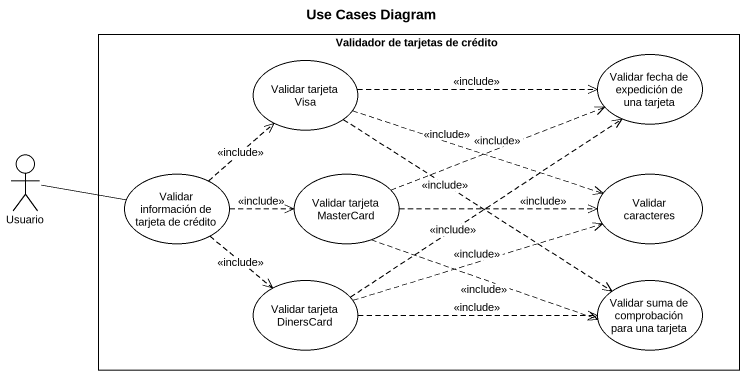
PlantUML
@startuml
title Use Cases Diagram
rectangle "Validador de tarjetas de crédito" as Validador_de_tarjetas_de {
  usecase "Validar tarjeta Visa" as Validar_tarjeta_Visa
  usecase "Validar fecha de expedición de una tarjeta" as Validar_fecha_de_expedición
  usecase "Validar información de tarjeta de crédito" as Validar_información_de
  usecase "Validar tarjeta MasterCard" as Validar_tarjeta_MasterCard
  usecase "Validar caracteres" as Validar_caracteres
  usecase "Validar tarjeta DinersCard" as Validar_tarjeta_DinersCard
  usecase "Validar suma de comprobación para una tarjeta" as Validar_suma_de
}
actor Usuario
Validar_tarjeta_Visa .right.> Validar_fecha_de_expedición : <<include>>
Validar_tarjeta_Visa .right.> Validar_caracteres : <<include>>
Validar_tarjeta_Visa ..> Validar_suma_de : <<include>>
Usuario -right- Validar_información_de
Validar_información_de .up.> Validar_tarjeta_Visa : <<include>>
Validar_información_de .right.> Validar_tarjeta_MasterCard : <<include>>
Validar_información_de ..> Validar_tarjeta_DinersCard : <<include>>
Validar_tarjeta_MasterCard .right.> Validar_fecha_de_expedición : <<include>>
Validar_tarjeta_MasterCard .right.> Validar_caracteres : <<include>>
Validar_tarjeta_MasterCard .right.> Validar_suma_de : <<include>>
Validar_tarjeta_DinersCard .up.> Validar_fecha_de_expedición : <<include>>
Validar_tarjeta_DinersCard .right.> Validar_caracteres : <<include>>
Validar_tarjeta_DinersCard .right.> Validar_suma_de : <<include>>
@enduml
